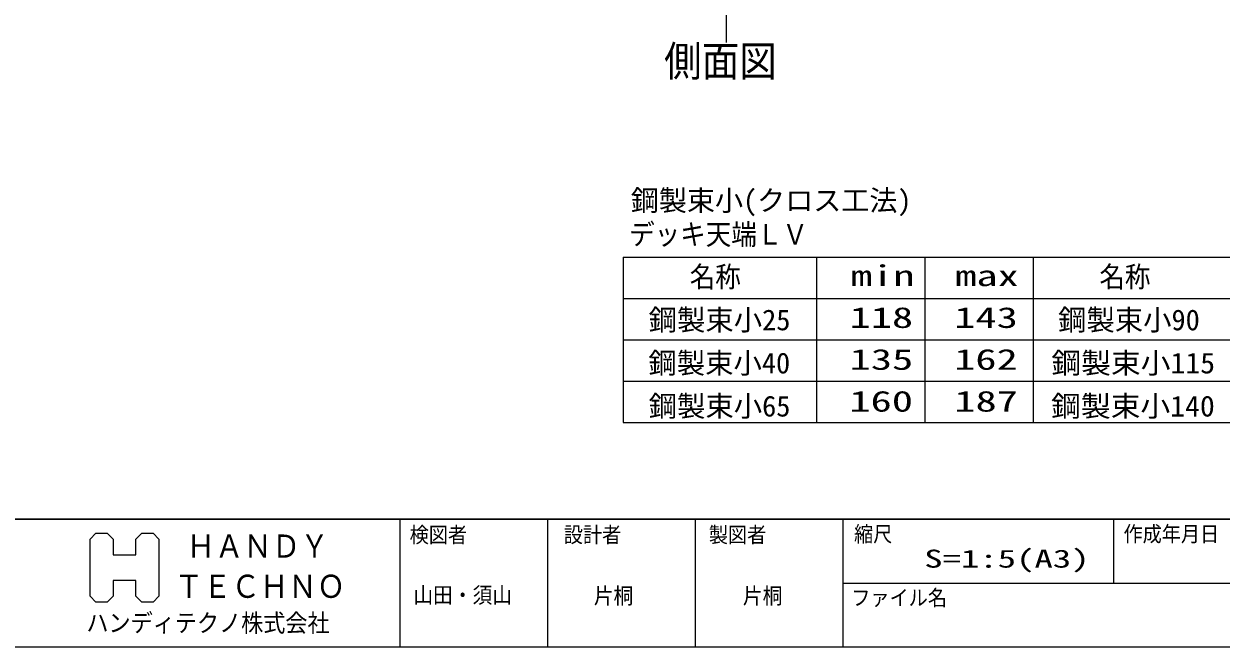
# Model space of a CAD drawing. Units: millimetres, scale not verified. Extents: x -12715 to 12220, y -3398 to 4210.
# Drawn here: x 1378 to 1986, y 2231 to 2547 of the extents above; entities that cross this region are included whole.
import ezdxf
from ezdxf.enums import TextEntityAlignment as Align

# ---------------------------------------------------------------- set-up
doc = ezdxf.new("R2010")
doc.units = ezdxf.units.MM
doc.header["$LTSCALE"] = 5.7
doc.linetypes.add('CHAIN1', pattern=[8, 5, -1, 1, -1])
for name, color, linetype, lineweight in [('0-0_図枠', 7, 'Continuous', 9), ('0-2_文字', 4, 'Continuous', 9), ('0-4_一般', 4, 'Continuous', 9)]:
    doc.layers.add(name, color=color, linetype=linetype, lineweight=lineweight)
doc.styles.add('ＭＳ ゴシック', font='')
doc.styles.get('ＭＳ ゴシック').set_extended_font_data('MS Gothic')

# ---------------------------------------------------------------- blocks, each defined once
blk = doc.blocks.new('グループ-1')
at = {"layer": '0-0_図枠', "color": 5}
blk.add_lwpolyline([(46814.2, -25254.9), (47043.5, -25254.9), (47163.5, -25375.9), (47163.5, -26533.9), (47043.5, -26654.9), (46814.2, -26654.9), (46694, -26533.8), (46694, -26217), (46232.9, -26217), (46233, -26533.9), (46112.9, -26654.9), (45883.6, -26654.9), (45763.6, -26533.9), (45763.5, -25375.9), (45883.6, -25254.9), (46112.9, -25254.9), (46232.9, -25375.9), (46232.9, -25692.8), (46694, -25692.8), (46694, -25375.9)], close=True, dxfattribs=at)
at = {"layer": '0-0_図枠', "style": 'ＭＳ ゴシック', "width": 0.9}
for s, height, p in [('ＨＡＮＤＹ', 470.1, (47725.7, -25892.9)), ('ＴＥＣＨＮＯ', 470.1, (47482.9, -26708.9)), ('ハンディテクノ株式会社', 365.7, (45690.3, -27369.2))]:
    blk.add_text(s, height=height, dxfattribs=at).set_placement(p, align=Align.BOTTOM_LEFT)

msp = doc.modelspace()

# ---------------------------------------------------------------- linework, layer by layer
at = {"layer": '0-0_図枠'}
for p, q in [((1568.983, 2295.811), (1568.983, 2230.811)), ((1643.983, 2295.811), (1643.983, 2230.811)), ((1718.983, 2295.811), (1718.983, 2230.811)), ((1793.983, 2295.811), (1793.983, 2230.811)), ((1931.483, 2263.311), (1931.483, 2295.811)), ((1793.983, 2263.311), (2068.983, 2263.311))]:
    msp.add_line(p, q, dxfattribs=at)
at = {"layer": '0-0_図枠', "color": 5}
for points in [[(418.984, 3595.811), (2418.984, 3595.811), (2418.984, 2295.811), (418.984, 2295.811)], [(418.983, 2295.811), (2418.983, 2295.811), (2418.983, 2230.811), (418.983, 2230.811)]]:
    msp.add_lwpolyline(points, close=True, dxfattribs=at)
at = {"layer": '0-2_文字', "color": 3}
for p, q in [((1682.357, 2428.845), (1682.357, 2344.845)), ((1682.357, 2428.845), (2306.52, 2428.845)), ((1780.52, 2428.845), (1780.52, 2344.845)), ((1890.52, 2428.845), (1890.52, 2344.845)), ((1682.357, 2407.845), (2306.52, 2407.845)), ((1682.357, 2344.845), (2306.52, 2344.845))]:
    msp.add_line(p, q, dxfattribs=at)
at = {"layer": '0-2_文字'}
for p, q in [((1835.587, 2428.845), (1835.587, 2344.845)), ((1682.357, 2386.845), (2306.52, 2386.845)), ((1682.357, 2365.845), (2306.52, 2365.845))]:
    msp.add_line(p, q, dxfattribs=at)
at = {"layer": '0-4_一般', "linetype": 'CHAIN1'}
msp.add_line((1734.748, 2783.811), (1734.748, 2537.933), dxfattribs=at)

# ---------------------------------------------------------------- block references
at = {"layer": '0-0_図枠', "xscale": 0.025, "yscale": 0.025}
msp.add_blockref('グループ-1', (267.586, 2920), dxfattribs=at)

# ---------------------------------------------------------------- texts
at = {"layer": '0-0_図枠', "color": 1, "style": 'ＭＳ ゴシック', "width": 0.9}
for s, p in [('検図者', (1573.973, 2281.482)), ('設計者', (1652.233, 2281.523)), ('製図者', (1725.873, 2281.523)), ('縮尺', (1799.614, 2281.897)), ('作成年月日', (1936.447, 2281.938)), ('ファイル名', (1798.21, 2249.562))]:
    msp.add_text(s, height=7.918, dxfattribs=at).set_placement(p, align=Align.BOTTOM_LEFT)
at = {"layer": '0-0_図枠', "style": 'ＭＳ ゴシック'}
for s, height, width, p in [('S=1:5(A3)', 9.142, 1.5, (1835.246, 2268.393)), ('山田・須山', 8.167, 0.9, (1575.817, 2250.688)), ('片桐', 8.167, 0.9, (1667.467, 2250.3)), ('片桐', 8.167, 0.9, (1743.157, 2250.3))]:
    msp.add_text(s, height=height, dxfattribs=dict(at, width=width)).set_placement(p, align=Align.BOTTOM_LEFT)
at = {"layer": '0-2_文字', "style": 'ＭＳ ゴシック'}
for s, height, width, p in [('側面図', 15.54, 0.9, (1703.183, 2515.971)), ('デッキ天端ＬＶ', 10.56, 0.9, (1685.421, 2432.01)), ('名称', 10.56, 0.9, (1716.181, 2410.426)), ('min', 10.56, 1.5, (1797.956, 2410.977)), ('名称', 10.56, 0.9, (1924.181, 2410.426)), ('max', 10.56, 1.5, (1850.963, 2410.977)), ('118', 10.56, 1.5, (1797.317, 2389.721)), ('143', 10.56, 1.5, (1850.469, 2389.721)), ('135', 10.56, 1.5, (1797.374, 2368.464)), ('162', 10.56, 1.5, (1850.442, 2368.464)), ('鋼製束小115', 10.56, 1.05, (1899.797, 2366.628)), ('160', 10.56, 1.5, (1797.235, 2347.208)), ('187', 10.56, 1.5, (1850.523, 2347.208)), ('鋼製束小140', 10.56, 1.05, (1899.657, 2344.729))]:
    msp.add_text(s, height=height, dxfattribs=dict(at, width=width)).set_placement(p, align=Align.BOTTOM_LEFT)
for s, height, p in [('鋼製束小(クロス工法)', 10.45, (1686.248, 2449.284)), ('鋼製束小25', 10.56, (1695.328, 2388.527)), ('鋼製束小90', 10.56, (1903.188, 2388.527)), ('鋼製束小40', 10.56, (1695.188, 2366.628)), ('鋼製束小65', 10.56, (1695.328, 2344.729))]:
    msp.add_text(s, height=height, dxfattribs=at).set_placement(p, align=Align.BOTTOM_LEFT)

doc.saveas('drawing.dxf')
